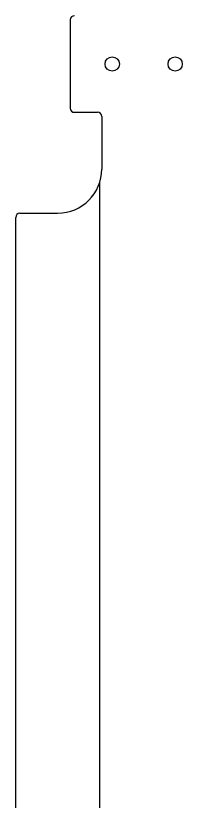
# Model space of a CAD drawing. Header units: millimetres. Extents: x -533 to 177, y -363 to 363.
# Drawn here: x -532.8 to -493.1, y -175.5 to 11.5 of the extents above; entities that cross this region are included whole.
import ezdxf

# ---------------------------------------------------------------- set-up
doc = ezdxf.new("R2010")
doc.units = ezdxf.units.MM

msp = doc.modelspace()

# ---------------------------------------------------------------- linework, layer by layer
at = {"color": 7, "linetype": 'Continuous', "lineweight": 25}
for p, q in [((-519.75, 10.5), (-519.75, -10.5)), ((-518.75, -11.5), (-513.25, -11.5)), ((-512.25, -12.5), (-512.25, -25)), ((-512.75, -28.2), (-512.75, -223.3)), ((-531.75, -35.5), (-522.75, -35.5)), ((-532.75, -215), (-532.75, -36.5))]:
    msp.add_line(p, q, dxfattribs=at)
for centre in [(-509.75, 0), (-494.75, 0)]:
    msp.add_circle(centre, 1.7, dxfattribs=at)
for centre, radius, start, end in [((-518.75, 10.5), 1, 90, 180), ((-518.75, -10.5), 1, 180, 270), ((-513.25, -12.5), 1, 0, 90), ((-522.75, -25), 10.5, 270, 0), ((-531.75, -36.5), 1, 90, 180)]:
    msp.add_arc(centre, radius, start, end, dxfattribs=at)

doc.saveas('drawing.dxf')
